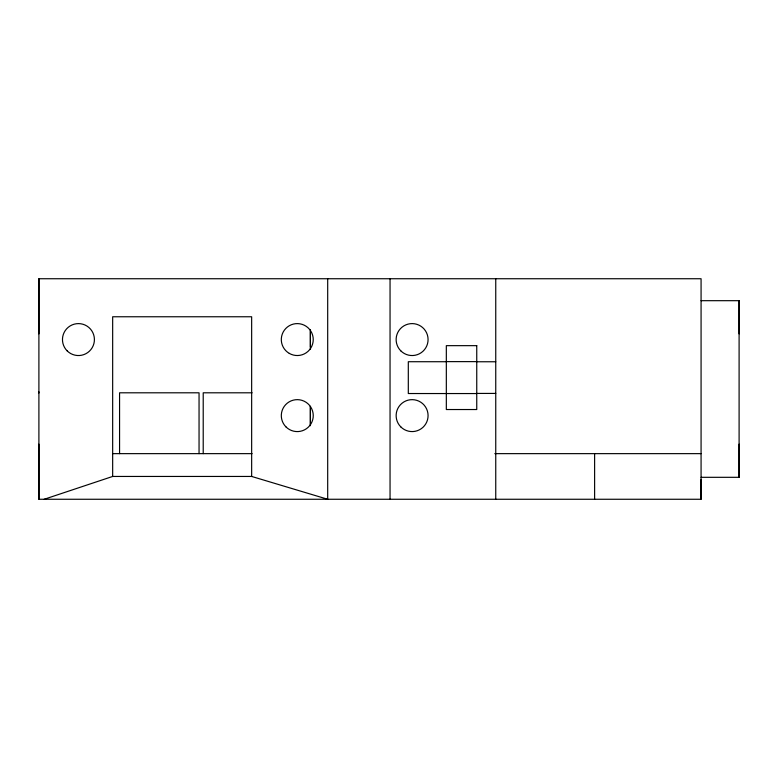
<?xml version="1.0" encoding="UTF-8"?>
<svg xmlns="http://www.w3.org/2000/svg" width="778" height="778" viewBox="0 0 778 778"><rect width="100%" height="100%" fill="white"/><g stroke="black" fill="none" stroke-linecap="round" stroke-linejoin="round"><path stroke-width="1.17" d="M701.075 479.511L701.075 499.262L38.9 499.262L38.9 444.131M38.9 392.997L38.9 391.83M38.9 333.869L38.9 278.738L701.075 278.738L701.075 499.262M310.383 425.702L310.383 406.272M310.383 349.186L310.383 329.746M594.616 499.262L594.616 453.642M701.075 477.313L739.1 477.313L739.1 444.131M739.1 333.869L739.1 300.687L701.075 300.687M44.22 499.262L112.664 476.447L112.664 316.763L251.654 316.763L251.654 476.447L327.694 499.262L327.694 278.738M446.329 361.624L476.749 361.624M446.329 361.721L408.304 361.721L408.304 393.532L476.749 393.561M476.749 361.76L495.751 361.76M252.101 392.802L203.214 392.802L203.214 453.642M476.749 393.425L495.751 393.425M112.509 453.642L252.101 453.642M494.808 453.642L701.075 453.642M112.547 476.447L251.916 476.447M739.1 300.687L739.1 477.313M495.751 278.738L495.751 499.262M390.05 278.738L390.05 499.262M310.383 330.951L310.383 347.173M310.383 406.563L310.383 424.671M199.051 453.642L199.051 392.802L119.569 392.802L119.569 453.642M38.9 278.738L38.9 499.262M476.749 345.656L446.329 345.656L446.329 409.529L476.749 409.529L476.749 345.656M400.816 426.908A15.968 15.968 0 0 0 427.53 419.75A15.968 15.968 0 0 0 407.973 400.193A15.968 15.968 0 0 0 400.816 426.908M67.239 350.956A15.968 15.968 0 0 0 93.905 343.575A15.968 15.968 0 0 0 74.182 324.183A15.968 15.968 0 0 0 67.239 350.956M289.29 353.397A15.968 15.968 0 0 0 313.242 339.568A15.968 15.968 0 0 0 289.29 325.739A15.968 15.968 0 0 0 289.29 353.397M285.983 426.908A15.968 15.968 0 0 0 312.707 419.75A15.968 15.968 0 0 0 293.141 400.193A15.968 15.968 0 0 0 285.983 426.908M400.816 350.868A15.968 15.968 0 0 0 427.53 343.701A15.968 15.968 0 0 0 407.973 324.144A15.968 15.968 0 0 0 400.816 350.868"/></g></svg>
